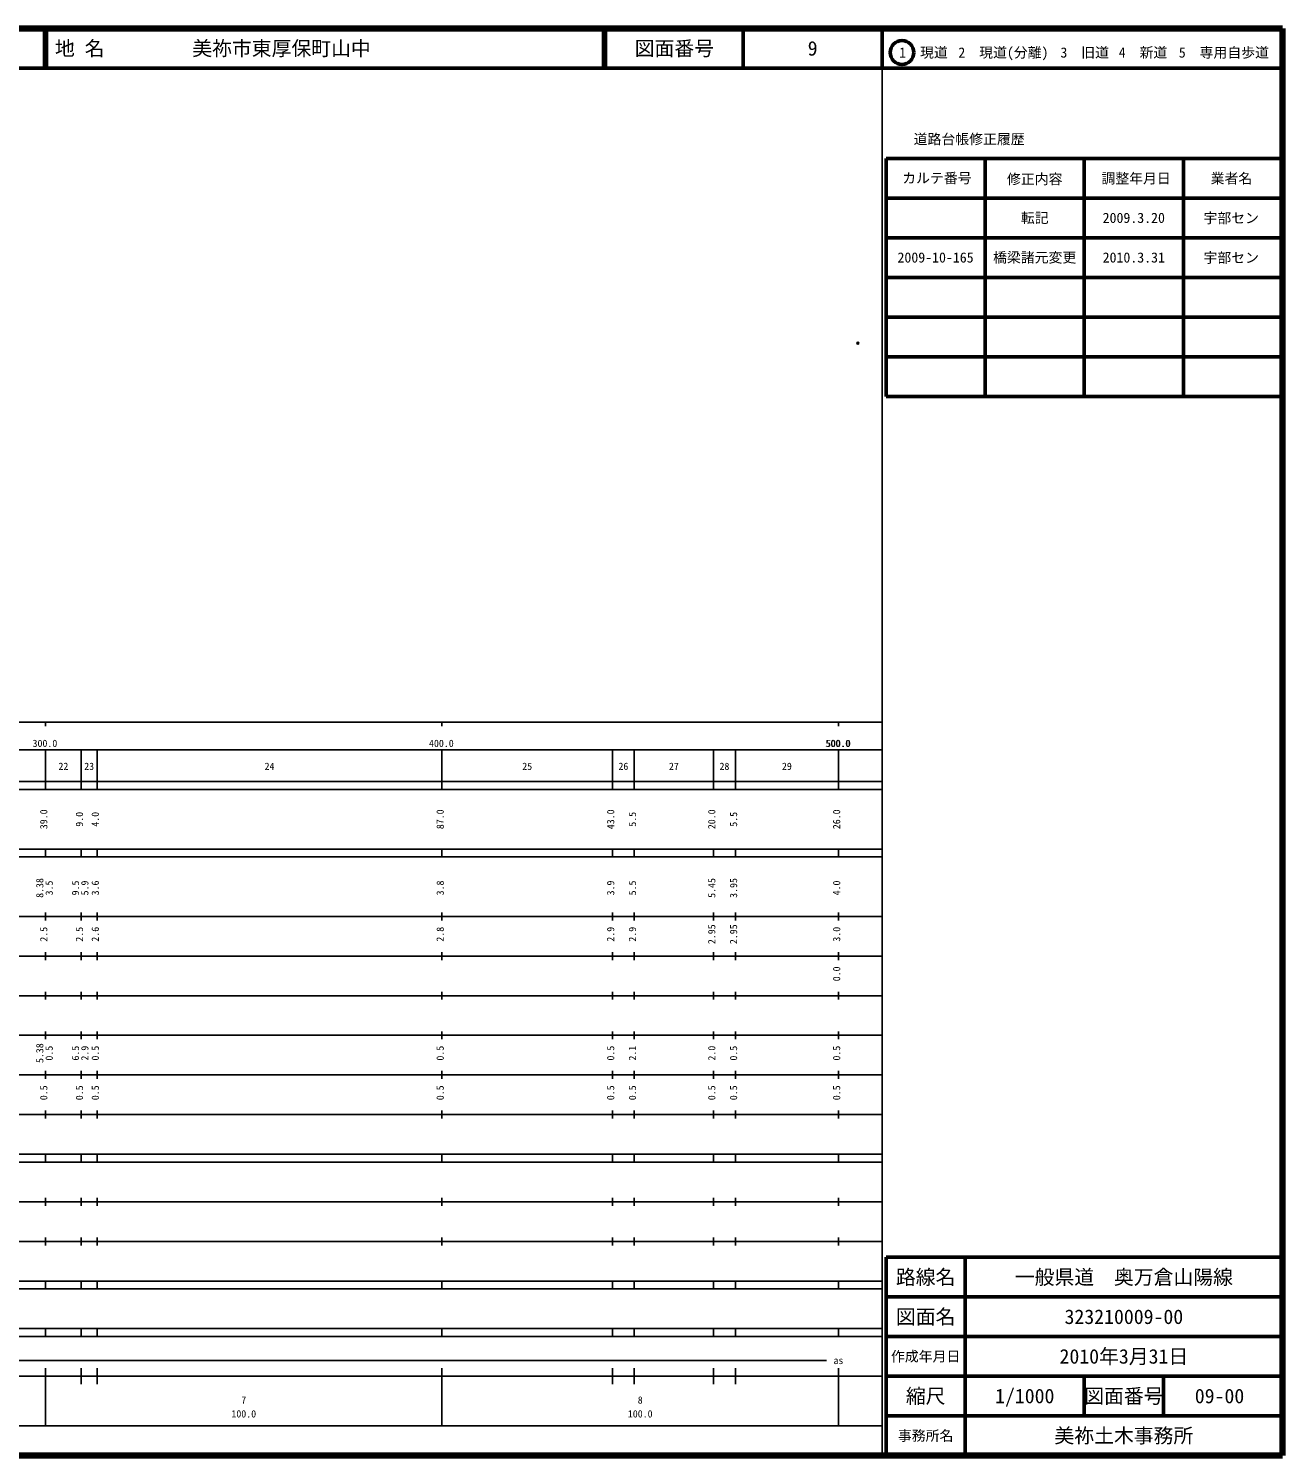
# Model space of a CAD drawing. Units: millimetres on the paper. Extents: x 40 to 680, y 20 to 380.
# Drawn here: x 363.7 to 680, y 20 to 380 of the extents above; entities that cross this region are included whole.
import ezdxf
from ezdxf.enums import TextEntityAlignment as Align

# ---------------------------------------------------------------- set-up
doc = ezdxf.new("R2010")
doc.units = ezdxf.units.MM
doc.header["$PDMODE"] = 32
doc.header["$PDSIZE"] = 0.5
doc.layers.add('S-OTRS', color=6, linetype='Continuous')
doc.layers.add('S-TTL-TXT', color=7, linetype='Continuous')
for name, color, linetype, lineweight in [('S-TTL', 2, 'Continuous', 140), ('S-TTL-BAND', 7, 'Continuous', 25), ('S-TTL-FRAM', 2, 'Continuous', 50), ('S-TTL-LINE', 7, 'Continuous', 50)]:
    doc.layers.add(name, color=color, linetype=linetype, lineweight=lineweight)
doc.styles.add('ＭＳ ゴシック', font='')
doc.styles.get('ＭＳ ゴシック').set_extended_font_data('MS Gothic')

msp = doc.modelspace()

# ---------------------------------------------------------------- linework, layer by layer
at = {"layer": 'S-OTRS'}
msp.add_point((572.908, 300.601), dxfattribs=at)
at = {"layer": 'S-TTL'}
for p, q in [((680, 380), (40, 380)), ((680, 20), (680, 380)), ((40, 20), (680, 20))]:
    msp.add_line(p, q, dxfattribs=at)
at = {"layer": 'S-TTL-BAND'}
for p, q in [((579, 20), (579, 370)), ((40, 205), (579, 205)), ((368, 205), (368, 204)), ((468, 205), (468, 204)), ((568, 205), (568, 204)), ((68, 198), (579, 198)), ((368, 188), (368, 198)), ((377, 188), (377, 198)), ((381, 188), (381, 198)), ((468, 188), (468, 198)), ((511, 188), (511, 198)), ((516.5, 188), (516.5, 198)), ((536.5, 188), (536.5, 198)), ((542, 188), (542, 198)), ((568, 188), (568, 198)), ((40, 190), (579, 190)), ((40, 188), (579, 188)), ((40, 173), (579, 173)), ((368, 171), (368, 173)), ((377, 171), (377, 173)), ((381, 171), (381, 173)), ((468, 171), (468, 173)), ((511, 171), (511, 173)), ((516.5, 171), (516.5, 173)), ((536.5, 171), (536.5, 173)), ((542, 171), (542, 173)), ((568, 171), (568, 173)), ((40, 171), (579, 171)), ((40, 156), (579, 156)), ((368, 155), (368, 157)), ((377, 155), (377, 157)), ((381, 155), (381, 157)), ((468, 155), (468, 157)), ((511, 155), (511, 157)), ((516.5, 155), (516.5, 157)), ((536.5, 155), (536.5, 157)), ((542, 155), (542, 157)), ((568, 155), (568, 157)), ((46, 146), (579, 146)), ((368, 145), (368, 147)), ((377, 145), (377, 147)), ((381, 145), (381, 147)), ((468, 145), (468, 147)), ((511, 145), (511, 147)), ((516.5, 145), (516.5, 147)), ((536.5, 145), (536.5, 147)), ((542, 145), (542, 147)), ((568, 145), (568, 147)), ((368, 135), (368, 137)), ((377, 135), (377, 137)), ((381, 135), (381, 137)), ((468, 135), (468, 137)), ((511, 135), (511, 137)), ((516.5, 135), (516.5, 137)), ((536.5, 135), (536.5, 137)), ((542, 135), (542, 137)), ((568, 135), (568, 137)), ((52, 136), (579, 136)), ((46, 126), (579, 126)), ((368, 125), (368, 127)), ((377, 125), (377, 127)), ((381, 125), (381, 127)), ((468, 125), (468, 127)), ((511, 125), (511, 127)), ((516.5, 125), (516.5, 127)), ((536.5, 125), (536.5, 127)), ((542, 125), (542, 127)), ((568, 125), (568, 127)), ((52, 116), (579, 116)), ((368, 115), (368, 117)), ((377, 115), (377, 117)), ((381, 115), (381, 117)), ((468, 115), (468, 117)), ((511, 115), (511, 117)), ((516.5, 115), (516.5, 117)), ((536.5, 115), (536.5, 117)), ((542, 115), (542, 117)), ((568, 115), (568, 117)), ((46, 106), (579, 106)), ((368, 105), (368, 107)), ((377, 105), (377, 107)), ((381, 105), (381, 107)), ((468, 105), (468, 107)), ((511, 105), (511, 107)), ((516.5, 105), (516.5, 107)), ((536.5, 105), (536.5, 107)), ((542, 105), (542, 107)), ((568, 105), (568, 107)), ((40, 96), (579, 96)), ((40, 94), (579, 94)), ((368, 94), (368, 96)), ((377, 94), (377, 96)), ((381, 94), (381, 96)), ((468, 94), (468, 96)), ((511, 94), (511, 96)), ((516.5, 94), (516.5, 96)), ((536.5, 94), (536.5, 96)), ((542, 94), (542, 96)), ((568, 94), (568, 96)), ((49, 84), (579, 84)), ((368, 83), (368, 85)), ((377, 83), (377, 85)), ((381, 83), (381, 85)), ((468, 83), (468, 85)), ((511, 83), (511, 85)), ((516.5, 83), (516.5, 85)), ((536.5, 83), (536.5, 85)), ((542, 83), (542, 85)), ((568, 83), (568, 85)), ((40, 74), (579, 74)), ((368, 73), (368, 75)), ((377, 73), (377, 75)), ((381, 73), (381, 75)), ((468, 73), (468, 75)), ((511, 73), (511, 75)), ((516.5, 73), (516.5, 75)), ((536.5, 73), (536.5, 75)), ((542, 73), (542, 75)), ((568, 73), (568, 75)), ((40, 64), (579, 64)), ((40, 62), (579, 62)), ((368, 62), (368, 64)), ((377, 62), (377, 64)), ((381, 62), (381, 64)), ((468, 62), (468, 64)), ((511, 62), (511, 64)), ((516.5, 62), (516.5, 64)), ((536.5, 62), (536.5, 64)), ((542, 62), (542, 64)), ((568, 62), (568, 64)), ((40, 52), (579, 52)), ((368, 50), (368, 52)), ((377, 50), (377, 52)), ((381, 50), (381, 52)), ((468, 50), (468, 52)), ((511, 50), (511, 52)), ((516.5, 50), (516.5, 52)), ((536.5, 50), (536.5, 52)), ((542, 50), (542, 52)), ((568, 50), (568, 52)), ((40, 50), (579, 50)), ((99.5, 44), (565, 44)), ((40, 40), (579, 40)), ((368, 27.5), (368, 42)), ((377, 38), (377, 42)), ((381, 38), (381, 42)), ((468, 27.5), (468, 42)), ((511, 38), (511, 42)), ((516.5, 38), (516.5, 42)), ((536.5, 38), (536.5, 42)), ((542, 38), (542, 42)), ((568, 27.5), (568, 42)), ((68, 27.5), (579, 27.5))]:
    msp.add_line(p, q, dxfattribs=at)
at = {"layer": 'S-TTL-FRAM'}
for p, q in [((580, 347.197), (580, 287.197)), ((580, 347.197), (680, 347.197)), ((580, 287.197), (680, 287.197)), ((680, 70), (580, 70)), ((580, 70), (580, 20))]:
    msp.add_line(p, q, dxfattribs=at)
at = {"layer": 'S-TTL-LINE'}
for p, q in [((367.75, 380), (367.75, 370)), ((368.25, 380), (368.25, 370)), ((508.747, 380), (508.747, 370)), ((509.247, 380), (509.247, 370)), ((543.997, 380), (543.997, 370)), ((579, 380), (579, 370)), ((40, 370), (680, 370)), ((605, 347.197), (605, 287.197)), ((630, 347.197), (630, 287.197)), ((655, 347.197), (655, 287.197)), ((580, 337.197), (680, 337.197)), ((580, 327.197), (680, 327.197)), ((580, 317.197), (680, 317.197)), ((580, 307.197), (680, 307.197)), ((580, 297.197), (680, 297.197)), ((600, 70), (600, 20)), ((680, 60), (580, 60)), ((680, 50), (580, 50)), ((680, 40), (580, 40)), ((630, 40), (630, 30)), ((650, 40), (650, 30)), ((680, 30), (580, 30))]:
    msp.add_line(p, q, dxfattribs=at)
msp.add_circle((584.031, 373.958), 3, dxfattribs=at)

# ---------------------------------------------------------------- texts
at = {"layer": 'S-TTL-BAND', "style": 'ＭＳ ゴシック'}
for s, p in [('300.0', (367.844, 198.195)), ('400.0', (467.844, 198.195)), ('500.0', (567.844, 198.195)), ('500.0', (568, 198.195)), ('22', (372.5, 192.405)), ('23', (379, 192.405)), ('24', (424.5, 192.405)), ('25', (489.5, 192.405)), ('26', (513.75, 192.405)), ('27', (526.5, 192.405)), ('28', (539.25, 192.405)), ('29', (555, 192.405)), ('as', (568, 42.5)), ('7', (418, 32.523)), ('8', (518, 32.523)), ('100.0', (418, 29.033)), ('100.0', (518, 29.033))]:
    msp.add_text(s, height=1.833, dxfattribs=at).set_placement(p, align=Align.BOTTOM_CENTER)
for s, p in [('39.0', (369, 180.5)), ('9.0', (378, 180.5)), ('4.0', (382, 180.5)), ('87.0', (469, 180.5)), ('43.0', (512, 180.5)), ('5.5', (517.5, 180.5)), ('20.0', (537.5, 180.5)), ('5.5', (543, 180.5)), ('26.0', (569, 180.5)), ('8.38', (368, 163.174)), ('3.5', (370.37, 163.174)), ('9.5', (377, 163.174)), ('5.9', (379.37, 163.174)), ('3.6', (382, 163.174)), ('3.8', (469, 163.174)), ('3.9', (512, 163.174)), ('5.5', (517.5, 163.174)), ('5.45', (537.5, 163.174)), ('3.95', (543, 163.174)), ('4.0', (569, 163.174)), ('2.5', (369, 151.5)), ('2.5', (378, 151.5)), ('2.6', (382, 151.5)), ('2.8', (469, 151.5)), ('2.9', (512, 151.5)), ('2.9', (517.5, 151.5)), ('2.95', (537.5, 151.5)), ('2.95', (543, 151.5)), ('3.0', (569, 151.5)), ('0.0', (569, 141.5)), ('5.38', (368, 121.5)), ('0.5', (370.37, 121.5)), ('6.5', (377, 121.5)), ('2.9', (379.37, 121.5)), ('0.5', (382, 121.5)), ('0.5', (469, 121.5)), ('0.5', (512, 121.5)), ('2.1', (517.5, 121.5)), ('2.0', (537.5, 121.5)), ('0.5', (543, 121.5)), ('0.5', (569, 121.5)), ('0.5', (369, 111.5)), ('0.5', (378, 111.5)), ('0.5', (382, 111.5)), ('0.5', (469, 111.5)), ('0.5', (512, 111.5)), ('0.5', (517.5, 111.5)), ('0.5', (537.5, 111.5)), ('0.5', (543, 111.5)), ('0.5', (569, 111.5))]:
    msp.add_text(s, height=1.833, rotation=90, dxfattribs=at).set_placement(p, align=Align.BOTTOM_CENTER)
at = {"layer": 'S-TTL-TXT', "style": 'ＭＳ ゴシック'}
for s, p in [('地 名', (370.38, 375)), ('美祢市東厚保町山中', (405.024, 375))]:
    msp.add_text(s, height=3.666, dxfattribs=at).set_placement(p, align=Align.MIDDLE_LEFT)
for s, height, p in [('図面番号', 3.666, (526.622, 375)), ('9', 3.666, (561.497, 375)), ('1\u3000現道', 2.566, (589.448, 373.958)), ('2\u3000現道(分離)', 2.566, (609.619, 373.958)), ('3\u3000旧道', 2.566, (630.121, 373.958)), ('4\u3000新道', 2.566, (644.824, 373.958)), ('5\u3000専用自歩道', 2.566, (665.228, 373.958)), ('道路台帳修正履歴', 2.566, (600.968, 352.113)), ('カルテ番号', 2.566, (592.839, 342.277)), ('修正内容', 2.566, (617.509, 342.023)), ('調整年月日', 2.566, (643.089, 342.197)), ('業者名', 2.566, (667.134, 342.197)), ('転記', 2.566, (617.5, 332.245)), ('2009.3.20', 2.566, (642.5, 332.245)), ('宇部セン', 2.566, (667.077, 332.189)), ('2009-10-165', 2.566, (592.5, 322.245)), ('橋梁諸元変更', 2.566, (617.5, 322.245)), ('2010.3.31', 2.566, (642.5, 322.245)), ('宇部セン', 2.566, (667.077, 322.189)), ('路線名', 3.666, (590, 65)), ('路線名', 3.666, (590, 65)), ('一般県道\u3000奥万倉山陽線', 3.666, (640, 65)), ('図面名', 3.666, (590, 55)), ('図面名', 3.666, (590, 55)), ('323210009-00', 3.666, (640, 55)), ('2010年3月31日', 3.666, (640, 45)), ('作成年月日', 2.566, (590, 45)), ('作成年月日', 2.566, (590, 45)), ('縮尺', 3.666, (590, 35)), ('縮尺', 3.666, (590, 35)), ('1/1000', 3.666, (615, 35)), ('図面番号', 3.666, (640, 35)), ('図面番号', 3.666, (640, 35)), ('09-00', 3.666, (664.125, 35)), ('事務所名', 2.566, (590, 25)), ('事務所名', 2.566, (590, 25)), ('美祢土木事務所', 3.666, (640, 25))]:
    msp.add_text(s, height=height, dxfattribs=at).set_placement(p, align=Align.MIDDLE_CENTER)

doc.saveas('drawing.dxf')
